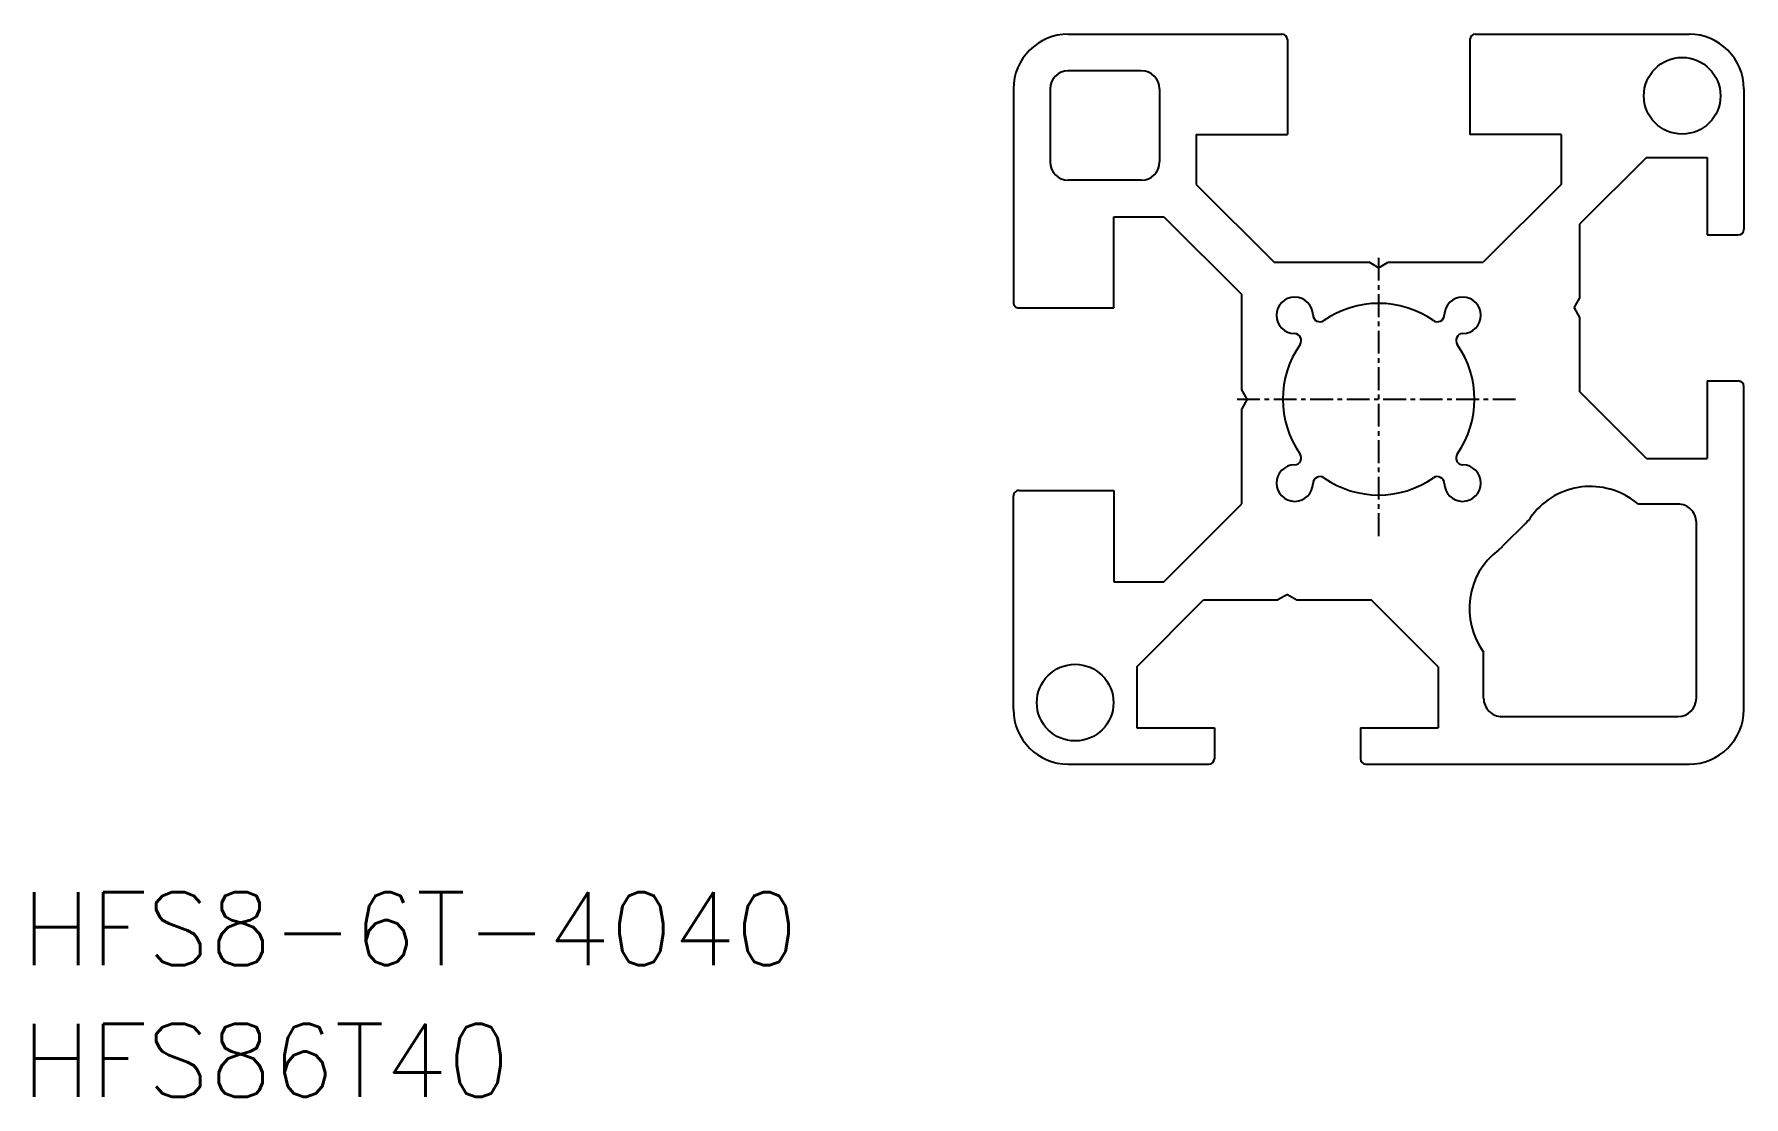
# Model space of a CAD drawing. Extents: x -73.6 to 20, y -38.2 to 20.
import ezdxf

# ---------------------------------------------------------------- set-up
doc = ezdxf.new("R2010")
doc.units = 0
doc.linetypes.add('CENTER', pattern=[2, 1.25, -0.25, 0.25, -0.25])
doc.layers.get('0').update_dxf_attribs({"linetype": 'CONTINUOUS'})
doc.layers.add('CENTER', color=1, linetype='CENTER')
doc.styles.get("Standard").update_dxf_attribs({"font": 'txt.shx', "bigfont": 'bigfont.shx'})

msp = doc.modelspace()

# ---------------------------------------------------------------- linework, layer by layer
at = {"color": 7, "linetype": 'CONTINUOUS'}
for p, q in [((-17, 20), (-5.3, 20)), ((-5, 19.7), (-5, 14.5)), ((5, 19.7), (5, 14.5)), ((5.3, 20), (17, 20)), ((-13, 18), (-17, 18)), ((-20, 17), (-20, 5.3)), ((-18, 17), (-18, 13)), ((-12, 17), (-12, 13)), ((20, 17), (20, 9.3)), ((-10, 14.5), (-10, 11.768)), ((-10, 14.5), (-5, 14.5)), ((10, 14.5), (5, 14.5)), ((10, 14.5), (10, 11.768)), ((14.664, 13.25), (11, 9.586)), ((14.664, 13.25), (18, 13.25)), ((18, 13.25), (18, 9)), ((-13, 12), (-17, 12)), ((-10, 11.768), (-5.732, 7.5)), ((10, 11.768), (5.732, 7.5)), ((-14.5, 10), (-11.768, 10)), ((-14.5, 5), (-14.5, 10)), ((-11.768, 10), (-7.5, 5.732)), ((11, 9.586), (11, 5.52)), ((18, 9), (19.7, 9)), ((-5.732, 7.5), (-0.52, 7.5)), ((0, 7.2), (-0.52, 7.5)), ((0, 7.2), (0.52, 7.5)), ((0.52, 7.5), (5.732, 7.5)), ((-7.5, 0.52), (-7.5, 5.732)), ((-19.7, 5), (-14.5, 5)), ((10.7, 5), (11, 5.52)), ((10.7, 5), (11, 4.48)), ((11, 4.48), (11, 0.414)), ((18, 1), (19.7, 1)), ((18, 1), (18, -3.25)), ((-7.2, 0), (-7.5, 0.52)), ((-7.2, 0), (-7.5, -0.52)), ((14.664, -3.25), (11, 0.414)), ((20, -17), (20, 0.7)), ((-7.5, -5.732), (-7.5, -0.52)), ((14.664, -3.25), (18, -3.25)), ((-20, -17), (-20, -5.3)), ((-19.7, -5), (-14.5, -5)), ((-14.5, -5), (-14.5, -10)), ((14.225, -5.747), (13.933, -5.537)), ((-11.768, -10), (-7.5, -5.732)), ((16.399, -5.745), (14.225, -5.747)), ((8.079, -6.77), (6.77, -8.079)), ((17.4, -16.384), (17.4, -6.745)), ((-14.5, -10), (-11.768, -10)), ((-13.25, -14.664), (-9.586, -11)), ((-9.586, -11), (-5.52, -11)), ((-5, -10.7), (-5.52, -11)), ((-5, -10.7), (-4.48, -11)), ((-4.48, -11), (-0.414, -11)), ((3.25, -14.664), (-0.414, -11)), ((5.75, -16.388), (5.75, -13.859)), ((5.75, -13.859), (5.75, -13.859)), ((-13.25, -14.664), (-13.25, -18)), ((3.25, -14.664), (3.25, -18)), ((6.75, -17.388), (16.4, -17.384)), ((-13.25, -18), (-9, -18)), ((-9, -18), (-9, -19.7)), ((-1, -18), (3.25, -18)), ((-1, -18), (-1, -19.7)), ((-17, -20), (-9.3, -20)), ((-0.7, -20), (17, -20))]:
    msp.add_line(p, q, dxfattribs=at)
for centre in [(16.625, 16.625), (-16.625, -16.625)]:
    msp.add_circle(centre, 2.1, dxfattribs=at)
for centre, radius, start, end in [((-17, 17), 3, 90, 180), ((-5.3, 19.7), 0.3, 0, 90), ((5.3, 19.7), 0.3, 90, 180), ((17, 17), 3, 0, 90), ((-17, 17), 1, 90, 180), ((-13, 17), 1, 0, 90), ((-17, 13), 1, 180, 270), ((-13, 13), 1, 270, 0), ((19.7, 9.3), 0.3, 270, 0), ((-19.7, 5.3), 0.3, 179.99998, 270.00002), ((-4.596, 4.596), 1, 0.55231, 269.46053), ((0, 0), 5.25, 55.10595, 124.89241), ((4.596, 4.596), 1, 270.67397, 179.40884), ((-3.216, 4.622), 0.381, 182.4583, 303.93148), ((3.216, 4.622), 0.381, 236.09025, 357.64699), ((0, 0), 5.25, 145.10418, 214.89568), ((-4.622, 3.216), 0.381, 326.11566, 87.50857), ((4.622, 3.216), 0.381, 92.12809, 213.90738), ((0, 0), 5.25, 325.10629, 34.89453), ((19.7, 0.7), 0.3, 0, 90), ((-4.596, -4.596), 1, 90.56535, 359.45082), ((-4.622, -3.216), 0.381, 272.42227, 33.88628), ((4.596, -4.596), 1, 180.55115, 89.43443), ((4.622, -3.216), 0.381, 146.08602, 267.57789), ((-3.216, -4.622), 0.381, 55.83235, 177.5393), ((0, 0), 5.25, 235.12416, 304.90145), ((3.216, -4.622), 0.381, 2.45898, 123.80764), ((-19.7, -5.3), 0.3, 89.99998, 180.00002), ((11.592, -8.78), 4, 54.1764, 145.20656), ((6.665, -5.356), 2, 315.00001, 325.20656), ((16.4, -6.745), 1, 0, 90.03831), ((8.984, -11.47), 4.02, 127.09313, 216.45847), ((5.356, -6.665), 2, 306.96666, 315.00001), ((6.75, -16.388), 1, 180, 270.02731), ((16.4, -16.384), 1, 270.02731, 0), ((-17, -17), 3, 180, 270), ((17, -17), 3, 270, 0), ((-9.3, -19.7), 0.3, 270, 0), ((-0.7, -19.7), 0.3, 180, 270)]:
    msp.add_arc(centre, radius, start, end, dxfattribs=at)
at = {"layer": 'CENTER', "color": 1, "linetype": 'CENTER'}
for p, q in [((0, 7.75), (0, -7.75)), ((-7.75, 0), (7.75, 0))]:
    msp.add_line(p, q, dxfattribs=at)

# ---------------------------------------------------------------- texts
at = {"color": 7, "linetype": 'CONTINUOUS'}
for s, p in [('HFS8-6T-4040', (-74.327, -31.014)), ('HFS86T40', (-74.327, -38.223))]:
    msp.add_text(s, height=4, dxfattribs=at).set_placement(p)

doc.saveas('drawing.dxf')
